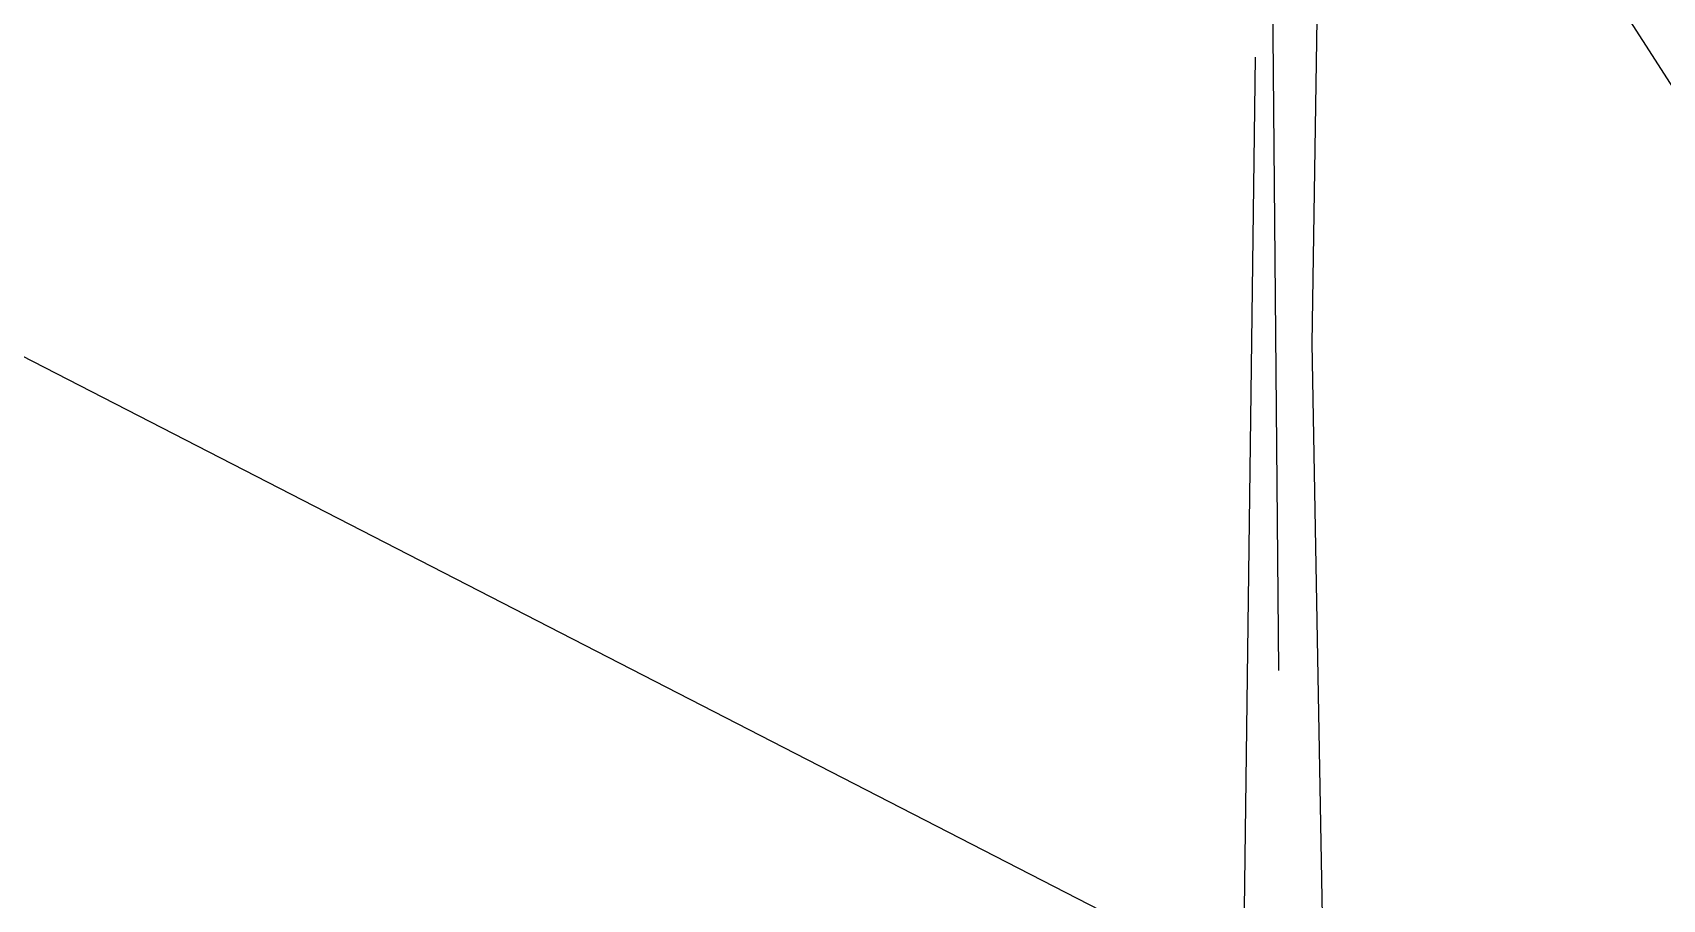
# Model space of a CAD drawing. Header units: millimetres. Extents: x 2 to 5882, y 1831 to 3462.
# Drawn here: x 1060.18 to 1068.18, y 2702.18 to 2706.43 of the extents above; entities that cross this region are included whole.
import ezdxf

# ---------------------------------------------------------------- set-up
doc = ezdxf.new("R2010")
doc.units = ezdxf.units.MM
doc.layers.add('乔木', color=3, linetype='Continuous')

# ---------------------------------------------------------------- blocks, each defined once
blk = doc.blocks.new('A$C3E764F27')
at = {"color": 0}
for p, q in [((1.8009, 1.1481), (1.81, 2.1526)), ((1.7651, 1.4978), (1.756, 2.1077)), ((1.8481, 0.055), (1.8258, 1.8039)), ((1.7381, 0), (1.7651, 1.4978))]:
    blk.add_line(p, q, dxfattribs=at)
blk = doc.blocks.new('A$C7F962729')
at = {"color": 0, "xscale": 0.6433862224851765, "yscale": 0.6433862224851765, "zscale": 0.6433862224851765}
blk.add_blockref('A$C3E764F27', (0, 0), dxfattribs=at)

msp = doc.modelspace()

# ---------------------------------------------------------------- linework, layer by layer
for p in [(1061.96048, 2715.94901), (1049.02595, 2710.55549)]:
    msp.add_line(p, (1073.47086, 2697.98186))

# ---------------------------------------------------------------- block references
at = {"layer": '乔木', "color": 72, "xscale": -7.138745764270425, "yscale": 7.138745764270425, "zscale": 7.138745764269561}
msp.add_blockref('A$C7F962729', (1074.56764, 2698.02689), dxfattribs=at)

doc.saveas('drawing.dxf')
